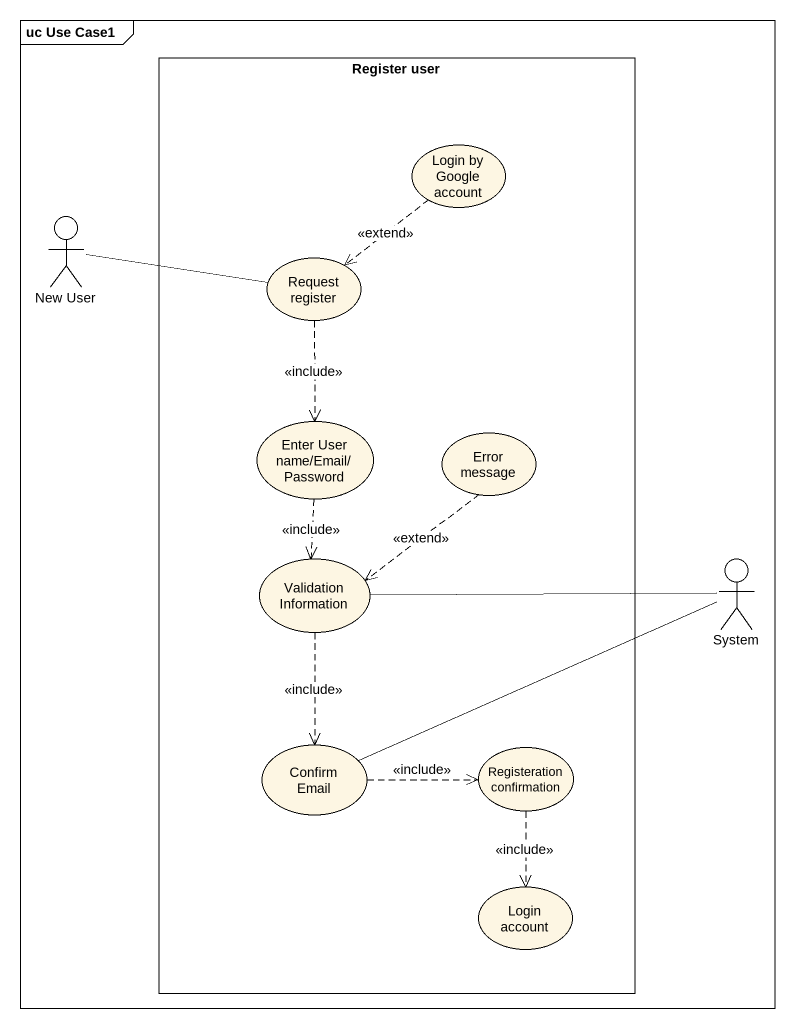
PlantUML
@startuml
mainframe uc Use Case1
rectangle "Register user" as Register_user {
  usecase "Login by Google account" as Login_by_Google_account
  usecase "Request register" as Request_register
  usecase "Enter User name/Email/Password" as Enter_User_name_Email
  usecase "Error message" as Error_message
  usecase "Validation Information" as Validation_Information
  usecase "Confirm Email" as Confirm_Email
  usecase "Registeration confirmation" as Registeration_confirmation
  usecase "Login account" as Login_account
}
actor "New User" as New_User
actor System
Login_by_Google_account ..> Request_register : <<extend>>
New_User -right- Request_register
Request_register ..> Enter_User_name_Email : <<include>>
Enter_User_name_Email ..> Validation_Information : <<include>>
Error_message ..> Validation_Information : <<extend>>
Validation_Information ..> Confirm_Email : <<include>>
System -left- Validation_Information
System -left- Confirm_Email
Confirm_Email .right.> Registeration_confirmation : <<include>>
Registeration_confirmation ..> Login_account : <<include>>
@enduml
